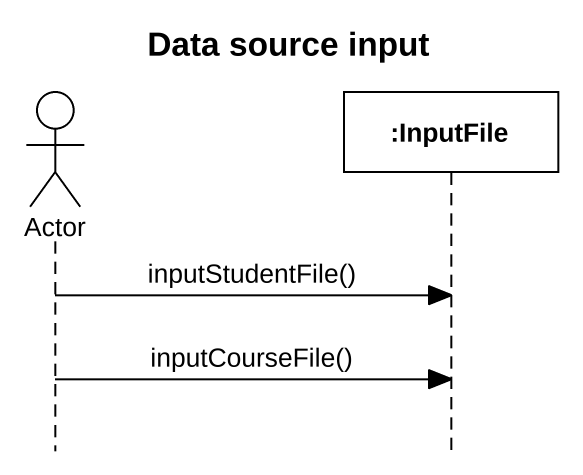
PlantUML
@startuml
title Data source input
hide footbox
actor "Actor" as Actor_
participant ":InputFile" as InputFile

Actor_ -> InputFile : inputStudentFile()
Actor_ -> InputFile : inputCourseFile()
@enduml
